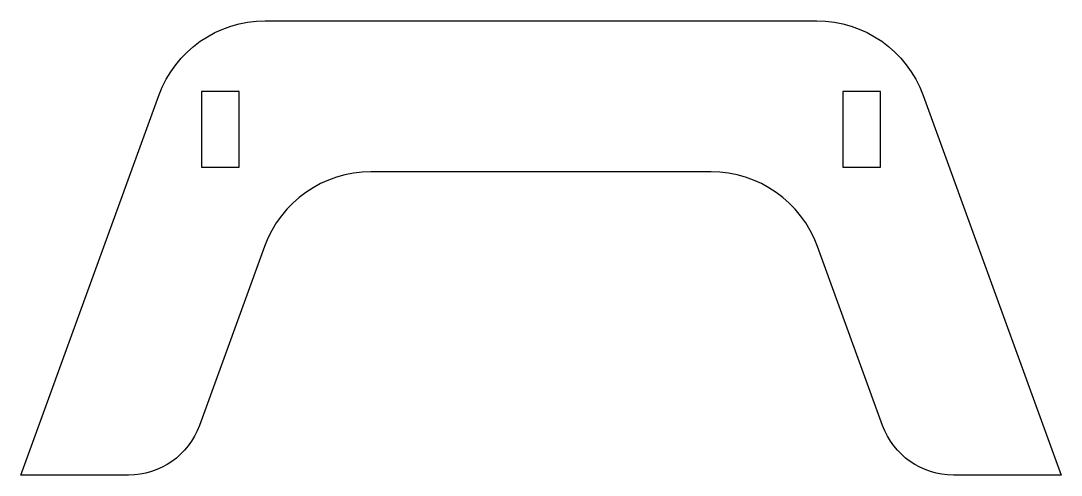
# Model space of a CAD drawing. Header units: millimetres. Extents: x -24 to 114, y -21 to 39.
import ezdxf

# ---------------------------------------------------------------- set-up
doc = ezdxf.new("R2010")
doc.units = ezdxf.units.MM
doc.layers.get('0').update_dxf_attribs({"linetype": 'CONTINUOUS'})

msp = doc.modelspace()

# ---------------------------------------------------------------- linework, layer by layer
msp.add_lwpolyline([(99.66, -20.78, -0.315299), (90.26, -14.2), (81.64, 9.5, 0.315299), (67.54, 19.37), (22.46, 19.37, 0.315299), (8.36, 9.5), (-0.26, -14.2, -0.315299), (-9.66, -20.78), (-23.94, -20.78), (-5.64, 29.5, -0.315299), (8.45, 39.37), (81.55, 39.37, -0.315299), (95.64, 29.5), (113.94, -20.78)], format="xyb", close=True)
for points in [[(0, 20), (5, 20), (5, 30), (0, 30)], [(90, 20), (90, 30), (85, 30), (85, 20)]]:
    msp.add_lwpolyline(points, close=True)

doc.saveas('drawing.dxf')
